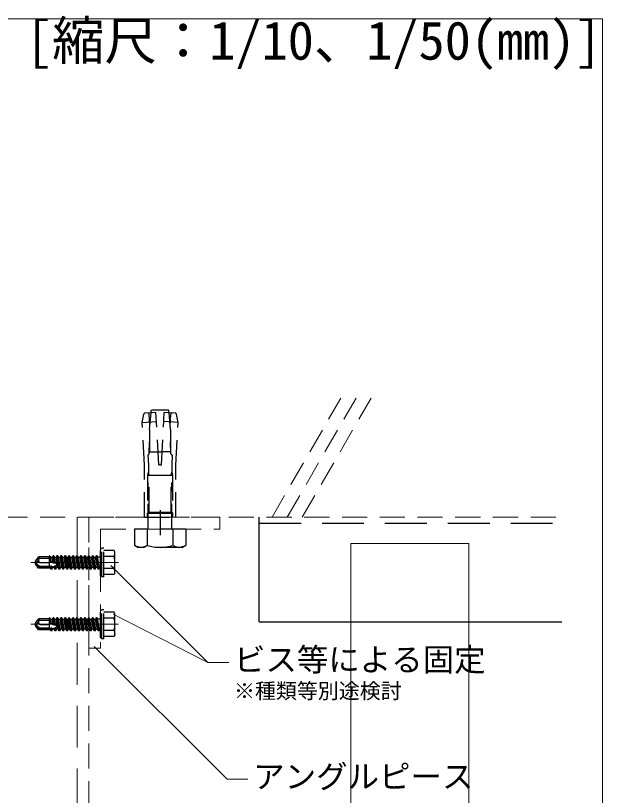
# Model space of a CAD drawing. Units: millimetres on the paper, with parts at other scales. Extents: x -195 to 195, y -140 to 138.
# Drawn here: x 98.71 to 126.7, y -34.57 to 2.66 of the extents above; entities that cross this region are included whole.
import ezdxf
from ezdxf.enums import TextEntityAlignment as Align

# ---------------------------------------------------------------- set-up
doc = ezdxf.new("R2010")
doc.units = ezdxf.units.MM
for name, pattern in [('CHAIN1', [8, 5, -1, 1, -1]), ('DASHED1', [1.8, 1.2, -0.6]), ('DASHED2', [3, 2, -1])]:
    doc.linetypes.add(name, pattern=pattern)
for name, color, linetype, lineweight in [('4-0_中心線', 4, 'CHAIN1', 18), ('4-2_SQバー', 3, 'Continuous', 18), ('4-3_ランナー', 2, 'Continuous', 25), ('4-4_補強材', 4, 'DASHED1', 9), ('4-6_文字・矢印', 7, 'Continuous', 18), ('4-9_躯体他', 4, 'DASHED1', 9), ('4-B_補強金具・金具・その他', 3, 'DASHED1', 18), ('4-C_ビス・アンカーボルト・強調図形', 2, 'DASHED1', 25), ('F-3_ランナー', 4, 'Continuous', 9)]:
    doc.layers.add(name, color=color, linetype=linetype, lineweight=lineweight)
doc.layers.add('F-6_文字・矢印', color=4, linetype='Continuous')
doc.styles.add('ＭＳ ゴシック', font='')
doc.styles.get('ＭＳ ゴシック').set_extended_font_data('MS Gothic')

msp = doc.modelspace()

# ---------------------------------------------------------------- linework, layer by layer
at = {"layer": '4-0_中心線'}
for p, q in [((99.432, -23.45), (103.615, -23.45)), ((99.439, -26.4), (103.615, -26.4))]:
    msp.add_line(p, q, dxfattribs=at)
at = {"layer": '4-2_SQバー'}
for p, q in [((114.704, -22.537), (120.329, -22.537)), ((114.704, -22.537), (114.704, -44.037)), ((120.329, -22.537), (120.329, -44.037))]:
    msp.add_line(p, q, dxfattribs=at)
at = {"layer": '4-3_ランナー'}
for q in [(110.329, -21.287), (124.768, -26.287)]:
    msp.add_line((110.329, -26.287), q, dxfattribs=at)
at = {"layer": '4-3_ランナー', "linetype": 'DASHED2'}
msp.add_line((110.329, -21.575), (124.768, -21.575), dxfattribs=at)
at = {"layer": '4-4_補強材', "linetype": 'DASHED2'}
msp.add_line((101.642, -21.287), (101.642, -44.037), dxfattribs=at)
at = {"layer": '4-4_補強材'}
msp.add_line((102.204, -21.287), (102.204, -44.037), dxfattribs=at)
at = {"layer": '4-6_文字・矢印'}
for p, q in [((107.88, -28.215), (103.253, -23.588)), ((107.88, -28.215), (103.359, -25.918)), ((108.797, -33.796), (102.465, -27.464)), ((107.88, -28.215), (108.88, -28.215)), ((108.797, -33.796), (109.797, -33.796))]:
    msp.add_line(p, q, dxfattribs=at)
at = {"layer": '4-9_躯体他'}
for p, q in [((110.945, -21.287), (114.229, -15.599)), ((111.667, -21.287), (114.951, -15.599)), ((112.388, -21.287), (115.672, -15.599)), ((69.283, -21.287), (124.768, -21.287))]:
    msp.add_line(p, q, dxfattribs=at)
at = {"layer": '4-B_補強金具・金具・その他'}
for p, q in [((102.204, -27.537), (102.204, -21.287)), ((102.767, -21.85), (102.767, -27.537)), ((102.767, -21.85), (108.454, -21.85)), ((102.204, -27.537), (102.767, -27.537))]:
    msp.add_line(p, q, dxfattribs=at)
msp.add_lwpolyline([(102.204, -21.287), (108.454, -21.287), (108.454, -21.85)], dxfattribs=at)
at = {"layer": '4-C_ビス・アンカーボルト・強調図形'}
for p, q in [((104.746, -16.761), (104.825, -16.368)), ((105.409, -16.291), (104.883, -16.318)), ((105.118, -16.94), (105.088, -16.37)), ((105.104, -17.1), (105.174, -16.303)), ((105.174, -16.303), (105.183, -16.2)), ((105.542, -18.787), (105.409, -16.291)), ((105.667, -18.787), (105.799, -16.291)), ((106.325, -16.318), (105.799, -16.291)), ((106.026, -16.2), (105.988, -16.162)), ((106.035, -16.303), (106.026, -16.2)), ((106.104, -17.1), (106.035, -16.303)), ((106.09, -16.94), (106.121, -16.37)), ((106.463, -16.761), (106.383, -16.368)), ((104.746, -16.761), (105.432, -16.725)), ((106.463, -16.761), (105.776, -16.725)), ((104.854, -18.805), (104.746, -16.761)), ((105.104, -17.1), (105.104, -18.162)), ((106.104, -17.1), (106.104, -18.162)), ((106.354, -18.805), (106.463, -16.761)), ((105.085, -18.253), (105.104, -17.69)), ((106.124, -18.253), (106.104, -17.69)), ((105.104, -18.162), (105.509, -18.162)), ((105.509, -18.162), (105.7, -18.162)), ((106.104, -18.162), (105.7, -18.162)), ((105.022, -18.314), (105.026, -18.314)), ((105.022, -18.314), (105.048, -18.8)), ((106.186, -18.314), (106.183, -18.314)), ((104.854, -21.287), (104.854, -18.805)), ((105.048, -18.8), (105.048, -19.141)), ((105.542, -18.787), (105.667, -18.787)), ((106.354, -21.287), (106.354, -18.805)), ((105.009, -19.287), (105.009, -21.093)), ((105.009, -19.287), (106.2, -19.287)), ((105.079, -21.053), (105.079, -19.287)), ((106.129, -21.053), (106.129, -19.287)), ((106.2, -19.287), (106.2, -21.093)), ((105.042, -21.85), (105.042, -19.633)), ((106.167, -21.85), (106.167, -19.633)), ((104.998, -21.1), (105.079, -21.053)), ((104.998, -21.1), (105.079, -21.053)), ((104.998, -21.287), (104.998, -21.1)), ((104.998, -21.1), (106.211, -21.1)), ((104.998, -21.287), (104.998, -21.1)), ((105.079, -21.053), (106.129, -21.053)), ((105.079, -21.053), (106.129, -21.053)), ((105.604, -20.951), (105.604, -22.475)), ((106.211, -21.1), (106.129, -21.053)), ((106.211, -21.287), (106.211, -21.1)), ((106.211, -21.287), (106.211, -21.1)), ((104.854, -21.287), (106.354, -21.287)), ((104.854, -21.287), (106.354, -21.287)), ((105.604, -21.287), (105.604, -21.85)), ((104.379, -21.85), (104.379, -22.63)), ((106.829, -21.85), (104.379, -21.85)), ((106.829, -21.85), (104.379, -21.85)), ((104.992, -21.85), (104.992, -22.63)), ((106.217, -21.85), (106.217, -22.63)), ((106.829, -21.85), (106.829, -22.63)), ((104.543, -22.725), (104.379, -22.63)), ((106.665, -22.725), (106.829, -22.63)), ((102.923, -22.762), (102.829, -22.762)), ((102.923, -24.137), (102.923, -22.762)), ((103.454, -23.95), (103.454, -22.95)), ((106.665, -22.725), (104.543, -22.725)), ((99.642, -23.45), (99.856, -23.623)), ((99.659, -23.387), (99.817, -23.184)), ((100.329, -23.184), (99.817, -23.184)), ((99.864, -23.248), (100.335, -23.248)), ((100.348, -23.137), (100.329, -23.137)), ((100.329, -23.717), (100.329, -23.137)), ((100.346, -23.374), (100.329, -23.262)), ((100.348, -23.137), (100.384, -23.215)), ((100.348, -23.137), (100.388, -23.405)), ((100.462, -23.215), (100.384, -23.215)), ((100.426, -23.426), (100.384, -23.215)), ((100.498, -23.137), (100.462, -23.215)), ((100.51, -23.457), (100.462, -23.215)), ((100.536, -23.137), (100.498, -23.137)), ((100.548, -23.467), (100.498, -23.137)), ((100.536, -23.137), (100.572, -23.215)), ((100.536, -23.137), (100.587, -23.477)), ((100.65, -23.215), (100.572, -23.215)), ((100.627, -23.494), (100.572, -23.215)), ((100.686, -23.137), (100.65, -23.215)), ((100.743, -23.684), (100.65, -23.215)), ((100.723, -23.137), (100.686, -23.137)), ((100.779, -23.762), (100.686, -23.137)), ((100.723, -23.137), (100.759, -23.215)), ((100.723, -23.137), (100.817, -23.762)), ((100.837, -23.215), (100.759, -23.215)), ((100.853, -23.684), (100.759, -23.215)), ((100.873, -23.137), (100.837, -23.215)), ((100.931, -23.684), (100.837, -23.215)), ((100.911, -23.137), (100.873, -23.137)), ((100.967, -23.762), (100.873, -23.137)), ((100.911, -23.137), (100.947, -23.215)), ((100.911, -23.137), (101.004, -23.762)), ((101.025, -23.215), (100.947, -23.215)), ((101.04, -23.684), (100.947, -23.215)), ((101.061, -23.137), (101.025, -23.215)), ((101.118, -23.684), (101.025, -23.215)), ((101.098, -23.137), (101.061, -23.137)), ((101.154, -23.762), (101.061, -23.137)), ((101.098, -23.137), (101.134, -23.215)), ((101.098, -23.137), (101.192, -23.762)), ((101.212, -23.215), (101.134, -23.215)), ((101.228, -23.684), (101.134, -23.215)), ((101.248, -23.137), (101.212, -23.215)), ((101.306, -23.684), (101.212, -23.215)), ((101.286, -23.137), (101.248, -23.137)), ((101.342, -23.762), (101.248, -23.137)), ((101.286, -23.137), (101.322, -23.215)), ((101.286, -23.137), (101.379, -23.762)), ((101.4, -23.215), (101.322, -23.215)), ((101.415, -23.684), (101.322, -23.215)), ((101.436, -23.137), (101.4, -23.215)), ((101.493, -23.684), (101.4, -23.215)), ((101.473, -23.137), (101.436, -23.137)), ((101.529, -23.762), (101.436, -23.137)), ((101.473, -23.137), (101.509, -23.215)), ((101.473, -23.137), (101.567, -23.762)), ((101.587, -23.215), (101.509, -23.215)), ((101.603, -23.684), (101.509, -23.215)), ((101.623, -23.137), (101.587, -23.215)), ((101.681, -23.684), (101.587, -23.215)), ((101.661, -23.137), (101.623, -23.137)), ((101.717, -23.762), (101.623, -23.137)), ((101.661, -23.137), (101.697, -23.215)), ((101.661, -23.137), (101.754, -23.762)), ((101.775, -23.215), (101.697, -23.215)), ((101.79, -23.684), (101.697, -23.215)), ((101.811, -23.137), (101.775, -23.215)), ((101.868, -23.684), (101.775, -23.215)), ((101.848, -23.137), (101.811, -23.137)), ((101.904, -23.762), (101.811, -23.137)), ((101.848, -23.137), (101.884, -23.215)), ((101.848, -23.137), (101.942, -23.762)), ((101.962, -23.215), (101.884, -23.215)), ((101.978, -23.684), (101.884, -23.215)), ((101.998, -23.137), (101.962, -23.215)), ((102.056, -23.684), (101.962, -23.215)), ((102.036, -23.137), (101.998, -23.137)), ((102.092, -23.762), (101.998, -23.137)), ((102.036, -23.137), (102.072, -23.215)), ((102.036, -23.137), (102.129, -23.762)), ((102.15, -23.215), (102.072, -23.215)), ((102.165, -23.684), (102.072, -23.215)), ((102.186, -23.137), (102.15, -23.215)), ((102.243, -23.684), (102.15, -23.215)), ((102.223, -23.137), (102.186, -23.137)), ((102.279, -23.762), (102.186, -23.137)), ((102.223, -23.137), (102.259, -23.215)), ((102.223, -23.137), (102.317, -23.762)), ((102.337, -23.215), (102.259, -23.215)), ((102.353, -23.684), (102.259, -23.215)), ((102.373, -23.137), (102.337, -23.215)), ((102.431, -23.684), (102.337, -23.215)), ((102.411, -23.137), (102.373, -23.137)), ((102.467, -23.762), (102.373, -23.137)), ((102.411, -23.137), (102.447, -23.215)), ((102.411, -23.137), (102.504, -23.762)), ((102.525, -23.215), (102.447, -23.215)), ((102.54, -23.684), (102.447, -23.215)), ((102.561, -23.137), (102.525, -23.215)), ((102.618, -23.684), (102.525, -23.215)), ((102.598, -23.137), (102.561, -23.137)), ((102.654, -23.762), (102.561, -23.137)), ((102.598, -23.137), (102.627, -23.2)), ((102.598, -23.137), (102.692, -23.762)), ((102.767, -23.2), (102.627, -23.2)), ((102.721, -23.7), (102.627, -23.2)), ((103.41, -23.161), (102.923, -23.161)), ((99.798, -23.715), (99.659, -23.512)), ((99.856, -23.623), (100.329, -23.623)), ((99.886, -23.456), (100.329, -23.456)), ((100.368, -23.684), (100.329, -23.684)), ((100.368, -23.684), (100.362, -23.654)), ((100.404, -23.762), (100.368, -23.684)), ((100.404, -23.762), (100.385, -23.635)), ((100.442, -23.762), (100.404, -23.762)), ((100.422, -23.629), (100.442, -23.762)), ((100.442, -23.762), (100.478, -23.684)), ((100.478, -23.684), (100.47, -23.647)), ((100.556, -23.684), (100.478, -23.684)), ((100.556, -23.684), (100.547, -23.639)), ((100.592, -23.762), (100.556, -23.684)), ((100.592, -23.762), (100.571, -23.626)), ((100.629, -23.762), (100.592, -23.762)), ((100.606, -23.609), (100.629, -23.762)), ((100.629, -23.762), (100.665, -23.684)), ((100.665, -23.684), (100.646, -23.587)), ((100.743, -23.684), (100.665, -23.684)), ((100.779, -23.762), (100.743, -23.684)), ((100.817, -23.762), (100.779, -23.762)), ((100.817, -23.762), (100.853, -23.684)), ((100.931, -23.684), (100.853, -23.684)), ((100.967, -23.762), (100.931, -23.684)), ((101.004, -23.762), (100.967, -23.762)), ((101.004, -23.762), (101.04, -23.684)), ((101.118, -23.684), (101.04, -23.684)), ((101.154, -23.762), (101.118, -23.684)), ((101.192, -23.762), (101.154, -23.762)), ((101.192, -23.762), (101.228, -23.684)), ((101.306, -23.684), (101.228, -23.684)), ((101.342, -23.762), (101.306, -23.684)), ((101.379, -23.762), (101.342, -23.762)), ((101.379, -23.762), (101.415, -23.684)), ((101.493, -23.684), (101.415, -23.684)), ((101.529, -23.762), (101.493, -23.684)), ((101.567, -23.762), (101.529, -23.762)), ((101.567, -23.762), (101.603, -23.684)), ((101.681, -23.684), (101.603, -23.684)), ((101.717, -23.762), (101.681, -23.684)), ((101.754, -23.762), (101.717, -23.762)), ((101.754, -23.762), (101.79, -23.684)), ((101.868, -23.684), (101.79, -23.684)), ((101.904, -23.762), (101.868, -23.684)), ((101.942, -23.762), (101.904, -23.762)), ((101.942, -23.762), (101.978, -23.684)), ((102.056, -23.684), (101.978, -23.684)), ((102.092, -23.762), (102.056, -23.684)), ((102.129, -23.762), (102.092, -23.762)), ((102.129, -23.762), (102.165, -23.684)), ((102.243, -23.684), (102.165, -23.684)), ((102.279, -23.762), (102.243, -23.684)), ((102.317, -23.762), (102.279, -23.762)), ((102.317, -23.762), (102.353, -23.684)), ((102.431, -23.684), (102.353, -23.684)), ((102.467, -23.762), (102.431, -23.684)), ((102.504, -23.762), (102.467, -23.762)), ((102.504, -23.762), (102.54, -23.684)), ((102.618, -23.684), (102.54, -23.684)), ((102.654, -23.762), (102.618, -23.684)), ((102.692, -23.762), (102.654, -23.762)), ((102.692, -23.762), (102.721, -23.7)), ((102.767, -23.7), (102.721, -23.7)), ((103.41, -23.738), (102.923, -23.738)), ((102.923, -24.137), (102.829, -24.137)), ((102.923, -25.712), (102.829, -25.712)), ((102.923, -27.087), (102.923, -25.712)), ((103.454, -26.9), (103.454, -25.9)), ((99.642, -26.4), (99.856, -26.573)), ((99.659, -26.337), (99.817, -26.134)), ((100.329, -26.134), (99.817, -26.134)), ((99.864, -26.198), (100.335, -26.198)), ((99.886, -26.406), (100.329, -26.406)), ((100.348, -26.087), (100.329, -26.087)), ((100.329, -26.667), (100.329, -26.087)), ((100.346, -26.324), (100.329, -26.212)), ((100.348, -26.087), (100.384, -26.165)), ((100.348, -26.087), (100.388, -26.355)), ((100.462, -26.165), (100.384, -26.165)), ((100.426, -26.376), (100.384, -26.165)), ((100.498, -26.087), (100.462, -26.165)), ((100.51, -26.407), (100.462, -26.165)), ((100.536, -26.087), (100.498, -26.087)), ((100.548, -26.417), (100.498, -26.087)), ((100.536, -26.087), (100.572, -26.165)), ((100.536, -26.087), (100.587, -26.427)), ((100.65, -26.165), (100.572, -26.165)), ((100.627, -26.444), (100.572, -26.165)), ((100.686, -26.087), (100.65, -26.165)), ((100.743, -26.634), (100.65, -26.165)), ((100.723, -26.087), (100.686, -26.087)), ((100.779, -26.712), (100.686, -26.087)), ((100.723, -26.087), (100.759, -26.165)), ((100.723, -26.087), (100.817, -26.712)), ((100.837, -26.165), (100.759, -26.165)), ((100.853, -26.634), (100.759, -26.165)), ((100.873, -26.087), (100.837, -26.165)), ((100.931, -26.634), (100.837, -26.165)), ((100.911, -26.087), (100.873, -26.087)), ((100.967, -26.712), (100.873, -26.087)), ((100.911, -26.087), (100.947, -26.165)), ((100.911, -26.087), (101.004, -26.712)), ((101.025, -26.165), (100.947, -26.165)), ((101.04, -26.634), (100.947, -26.165)), ((101.061, -26.087), (101.025, -26.165)), ((101.118, -26.634), (101.025, -26.165)), ((101.098, -26.087), (101.061, -26.087)), ((101.154, -26.712), (101.061, -26.087)), ((101.098, -26.087), (101.134, -26.165)), ((101.098, -26.087), (101.192, -26.712)), ((101.212, -26.165), (101.134, -26.165)), ((101.228, -26.634), (101.134, -26.165)), ((101.248, -26.087), (101.212, -26.165)), ((101.306, -26.634), (101.212, -26.165)), ((101.286, -26.087), (101.248, -26.087)), ((101.342, -26.712), (101.248, -26.087)), ((101.286, -26.087), (101.322, -26.165)), ((101.286, -26.087), (101.379, -26.712)), ((101.4, -26.165), (101.322, -26.165)), ((101.415, -26.634), (101.322, -26.165)), ((101.436, -26.087), (101.4, -26.165)), ((101.493, -26.634), (101.4, -26.165)), ((101.473, -26.087), (101.436, -26.087)), ((101.529, -26.712), (101.436, -26.087)), ((101.473, -26.087), (101.509, -26.165)), ((101.473, -26.087), (101.567, -26.712)), ((101.587, -26.165), (101.509, -26.165)), ((101.603, -26.634), (101.509, -26.165)), ((101.623, -26.087), (101.587, -26.165)), ((101.681, -26.634), (101.587, -26.165)), ((101.661, -26.087), (101.623, -26.087)), ((101.717, -26.712), (101.623, -26.087)), ((101.661, -26.087), (101.697, -26.165)), ((101.661, -26.087), (101.754, -26.712)), ((101.775, -26.165), (101.697, -26.165)), ((101.79, -26.634), (101.697, -26.165)), ((101.811, -26.087), (101.775, -26.165)), ((101.868, -26.634), (101.775, -26.165)), ((101.848, -26.087), (101.811, -26.087)), ((101.904, -26.712), (101.811, -26.087)), ((101.848, -26.087), (101.884, -26.165)), ((101.848, -26.087), (101.942, -26.712)), ((101.962, -26.165), (101.884, -26.165)), ((101.978, -26.634), (101.884, -26.165)), ((101.998, -26.087), (101.962, -26.165)), ((102.056, -26.634), (101.962, -26.165)), ((102.036, -26.087), (101.998, -26.087)), ((102.092, -26.712), (101.998, -26.087)), ((102.036, -26.087), (102.072, -26.165)), ((102.036, -26.087), (102.129, -26.712)), ((102.15, -26.165), (102.072, -26.165)), ((102.165, -26.634), (102.072, -26.165)), ((102.186, -26.087), (102.15, -26.165)), ((102.243, -26.634), (102.15, -26.165)), ((102.223, -26.087), (102.186, -26.087)), ((102.279, -26.712), (102.186, -26.087)), ((102.223, -26.087), (102.259, -26.165)), ((102.223, -26.087), (102.317, -26.712)), ((102.337, -26.165), (102.259, -26.165)), ((102.353, -26.634), (102.259, -26.165)), ((102.373, -26.087), (102.337, -26.165)), ((102.431, -26.634), (102.337, -26.165)), ((102.411, -26.087), (102.373, -26.087)), ((102.467, -26.712), (102.373, -26.087)), ((102.411, -26.087), (102.447, -26.165)), ((102.411, -26.087), (102.504, -26.712)), ((102.525, -26.165), (102.447, -26.165)), ((102.54, -26.634), (102.447, -26.165)), ((102.561, -26.087), (102.525, -26.165)), ((102.618, -26.634), (102.525, -26.165)), ((102.598, -26.087), (102.561, -26.087)), ((102.654, -26.712), (102.561, -26.087)), ((102.598, -26.087), (102.627, -26.15)), ((102.598, -26.087), (102.692, -26.712)), ((102.767, -26.15), (102.627, -26.15)), ((102.721, -26.65), (102.627, -26.15)), ((103.41, -26.111), (102.923, -26.111)), ((99.798, -26.665), (99.659, -26.462)), ((99.856, -26.573), (100.329, -26.573)), ((100.368, -26.634), (100.329, -26.634)), ((100.368, -26.634), (100.362, -26.604)), ((100.404, -26.712), (100.368, -26.634)), ((100.404, -26.712), (100.385, -26.585)), ((100.442, -26.712), (100.404, -26.712)), ((100.422, -26.579), (100.442, -26.712)), ((100.442, -26.712), (100.478, -26.634)), ((100.478, -26.634), (100.47, -26.597)), ((100.556, -26.634), (100.478, -26.634)), ((100.556, -26.634), (100.547, -26.589)), ((100.592, -26.712), (100.556, -26.634)), ((100.592, -26.712), (100.571, -26.576)), ((100.629, -26.712), (100.592, -26.712)), ((100.606, -26.559), (100.629, -26.712)), ((100.629, -26.712), (100.665, -26.634)), ((100.665, -26.634), (100.646, -26.537)), ((100.743, -26.634), (100.665, -26.634)), ((100.779, -26.712), (100.743, -26.634)), ((100.817, -26.712), (100.779, -26.712)), ((100.817, -26.712), (100.853, -26.634)), ((100.931, -26.634), (100.853, -26.634)), ((100.967, -26.712), (100.931, -26.634)), ((101.004, -26.712), (100.967, -26.712)), ((101.004, -26.712), (101.04, -26.634)), ((101.118, -26.634), (101.04, -26.634)), ((101.154, -26.712), (101.118, -26.634)), ((101.192, -26.712), (101.154, -26.712)), ((101.192, -26.712), (101.228, -26.634)), ((101.306, -26.634), (101.228, -26.634)), ((101.342, -26.712), (101.306, -26.634)), ((101.379, -26.712), (101.342, -26.712)), ((101.379, -26.712), (101.415, -26.634)), ((101.493, -26.634), (101.415, -26.634)), ((101.529, -26.712), (101.493, -26.634)), ((101.567, -26.712), (101.529, -26.712)), ((101.567, -26.712), (101.603, -26.634)), ((101.681, -26.634), (101.603, -26.634)), ((101.717, -26.712), (101.681, -26.634)), ((101.754, -26.712), (101.717, -26.712)), ((101.754, -26.712), (101.79, -26.634)), ((101.868, -26.634), (101.79, -26.634)), ((101.904, -26.712), (101.868, -26.634)), ((101.942, -26.712), (101.904, -26.712)), ((101.942, -26.712), (101.978, -26.634)), ((102.056, -26.634), (101.978, -26.634)), ((102.092, -26.712), (102.056, -26.634)), ((102.129, -26.712), (102.092, -26.712)), ((102.129, -26.712), (102.165, -26.634)), ((102.243, -26.634), (102.165, -26.634)), ((102.279, -26.712), (102.243, -26.634)), ((102.317, -26.712), (102.279, -26.712)), ((102.317, -26.712), (102.353, -26.634)), ((102.431, -26.634), (102.353, -26.634)), ((102.467, -26.712), (102.431, -26.634)), ((102.504, -26.712), (102.467, -26.712)), ((102.504, -26.712), (102.54, -26.634)), ((102.618, -26.634), (102.54, -26.634)), ((102.654, -26.712), (102.618, -26.634)), ((102.692, -26.712), (102.654, -26.712)), ((102.692, -26.712), (102.721, -26.65)), ((102.767, -26.65), (102.721, -26.65)), ((103.41, -26.688), (102.923, -26.688)), ((102.923, -27.087), (102.829, -27.087))]:
    msp.add_line(p, q, dxfattribs=at)
for points in [[(105.183, -16.2), (105.221, -16.162), (105.988, -16.162)], [(106.186, -18.314), (106.161, -18.8), (106.161, -19.141)], [(105.079, -19.287), (105.048, -19.141), (105.009, -19.287)], [(106.129, -19.287), (106.161, -19.141), (106.2, -19.287)], [(104.998, -21.1), (106.211, -21.1), (106.129, -21.053)], [(102.829, -24.137), (102.829, -22.762), (102.767, -22.825)], [(102.829, -24.137), (102.767, -24.075), (102.767, -22.825)], [(103.454, -22.95), (103.41, -22.872), (102.923, -22.872)], [(100.329, -23.665), (99.811, -23.665), (99.692, -23.49)], [(100.329, -23.715), (99.798, -23.715), (99.811, -23.665)], [(103.454, -23.95), (103.41, -24.027), (102.923, -24.027)], [(102.829, -27.087), (102.829, -25.712), (102.767, -25.775)], [(102.829, -27.087), (102.767, -27.025), (102.767, -25.775)], [(103.454, -25.9), (103.41, -25.822), (102.923, -25.822)], [(100.329, -26.615), (99.811, -26.615), (99.692, -26.44)], [(100.329, -26.665), (99.798, -26.665), (99.811, -26.615)], [(103.454, -26.9), (103.41, -26.977), (102.923, -26.977)]]:
    msp.add_lwpolyline(points, dxfattribs=at)
for centre, radius, start, end in [((104.887, -16.381), 0.0625, 93.0414, 168.5414), ((105.026, -16.374), 0.0625, 3.0414, 93.0414), ((106.183, -16.374), 0.0625, 86.9586, 176.9586), ((106.322, -16.381), 0.0625, 11.4586, 86.9586), ((105.023, -18.251), 0.0625, 273.0414, 358.0414), ((106.186, -18.251), 0.0625, 181.9586, 266.9586), ((104.78, -21.878), 0.852, 241.9587, 263.6571), ((104.665, -22.115), 0.61, 271.9554, 302.4288), ((105.604, -20.698), 2.027, 252.412, 287.5879), ((106.544, -22.115), 0.61, 237.5712, 268.0446), ((106.429, -21.878), 0.852, 276.3429, 298.0413), ((103.026, -22.963), 0.432, 332.7282, 352.8876), ((99.762, -23.45), 0.12, 148.6204, 211.3796), ((99.575, -23.159), 0.298, 282.9581, 303.4693), ((99.753, -23.856), 0.422, 71.5834, 105.2321), ((99.697, -23.335), 0.0837, 300.2013, 330.0959), ((99.528, -23.203), 0.298, 324.2424, 342.6014), ((99.91, -23.351), 0.112, 163.7369, 191.4042), ((99.928, -23.327), 0.137, 199.964, 251.8547), ((99.91, -23.351), 0.112, 113.9967, 153.9375), ((99.564, -23.227), 0.257, 345.4149, 9.7508), ((99.881, -23.186), 0.0641, 196.9806, 255.0013), ((100.581, -23.101), 0.36, 225.5888, 255.2572), ((100.72, -22.803), 0.686, 250.3806, 257.4644), ((102.499, -23.45), 0.955, 342.412, 17.5879), ((100.326, -23.6), 0.0648, 273.2915, 324.1919), ((100.413, -23.693), 0.065, 57.7244, 122.2756), ((100.498, -23.54), 0.11, 242.8944, 301.9789), ((99.757, -21.977), 1.839, 295.7599, 299.7084), ((100.523, -23.686), 0.218, 42.5421, 77.3416), ((100.652, -23.546), 0.0327, 299.1423, 13.898), ((103.026, -23.936), 0.432, 7.1124, 27.2718), ((103.026, -25.913), 0.432, 332.7282, 352.8876), ((99.762, -26.4), 0.12, 148.6204, 211.3796), ((99.575, -26.109), 0.298, 282.9581, 303.4693), ((99.753, -26.806), 0.422, 71.5834, 105.2321), ((99.697, -26.285), 0.0837, 300.2013, 330.0959), ((99.528, -26.153), 0.298, 324.2424, 342.6014), ((99.91, -26.301), 0.112, 163.7369, 191.4042), ((99.928, -26.277), 0.137, 199.964, 251.8547), ((99.91, -26.301), 0.112, 113.9967, 153.9375), ((99.564, -26.177), 0.257, 345.4149, 9.7508), ((99.881, -26.136), 0.0641, 196.9806, 255.0013), ((100.581, -26.051), 0.36, 225.5888, 255.2572), ((100.72, -25.753), 0.686, 250.3806, 257.4644), ((100.523, -26.636), 0.218, 42.5421, 77.3416), ((102.499, -26.4), 0.955, 342.412, 17.5879), ((100.326, -26.55), 0.0648, 273.2915, 324.1919), ((100.413, -26.643), 0.065, 57.7244, 122.2756), ((100.498, -26.49), 0.11, 242.8944, 301.9789), ((99.757, -24.927), 1.839, 295.7599, 299.7084), ((100.652, -26.496), 0.0327, 299.1423, 13.898), ((103.026, -26.886), 0.432, 7.1124, 27.2718)]:
    msp.add_arc(centre, radius, start, end, dxfattribs=at)
at = {"layer": 'F-3_ランナー', "color": 3, "lineweight": 18}
for q in [(66.204, 2.506), (126.704, -119.594)]:
    msp.add_line((126.704, 2.506), q, dxfattribs=at)

# ---------------------------------------------------------------- texts
at = {"layer": '4-6_文字・矢印', "style": 'ＭＳ ゴシック'}
for s, height, p in [('ビス等による固定', 1.1, (109.13, -28.965)), ('※種類等別途検討', 0.7331, (109.13, -30.165)), ('アングルピース', 1.1, (110.047, -34.546))]:
    msp.add_text(s, height=height, dxfattribs=at).set_placement(p, align=Align.BOTTOM_LEFT)
at = {"layer": 'F-6_文字・矢印', "style": 'ＭＳ ゴシック'}
msp.add_text('[縮尺：1/10、1/50(mm)]', height=1.833, dxfattribs=at).set_placement((99.204, 0.006), align=Align.BOTTOM_LEFT)

doc.saveas('drawing.dxf')
